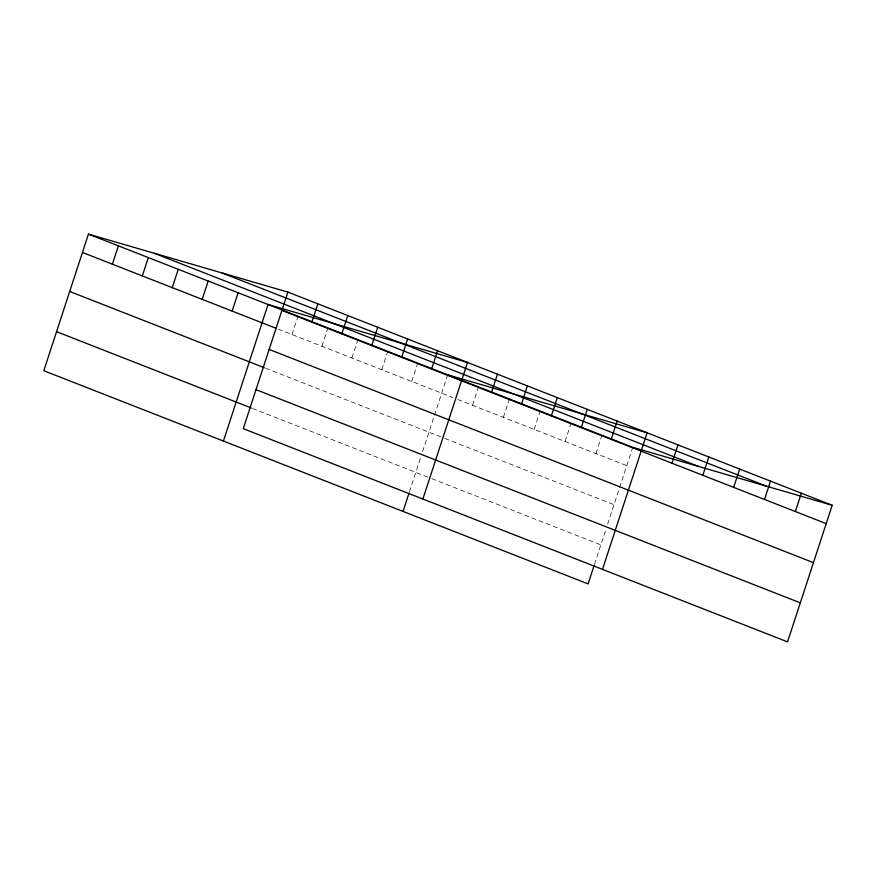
<?xml version="1.0" encoding="UTF-8"?>
<svg xmlns="http://www.w3.org/2000/svg" width="876" height="876" viewBox="0 0 876 876"><rect width="100%" height="100%" fill="white"/><g stroke="black" fill="none" stroke-linecap="round" stroke-linejoin="round"><path stroke-width="0.66" stroke-dasharray="4.38 3.29" d="M292.004 334.544L297.993 316.214M321.941 346.272L327.931 327.942M351.878 357.999L357.868 339.669M381.816 369.727L387.805 351.385M411.753 381.443L417.743 363.113M409.42 491.907L420.885 456.834M422.571 451.644L434.036 416.582M434.463 415.29L447.68 374.84M472.536 405.249L478.526 386.918M503.371 417.337L509.372 399.007M534.218 429.415L540.207 411.085M565.064 441.493L571.053 423.163M595.91 453.582L601.9 435.241M594.476 564.396L605.94 529.323M607.637 524.133L632.746 447.329M278.283 329.168L452.793 397.518M457.732 399.456L626.756 465.66M265.527 368.194L443.738 437.989M444.975 438.471L613.999 504.675M252.387 408.391L430.598 478.197M431.835 478.679L600.859 544.883"/><path stroke-width="1.31" d="M287.897 292.102L243.254 428.671L787.557 641.867L832.2 505.288L287.897 292.102L88.443 234.133L43.8 370.712L588.103 583.898L594.059 565.688M112.38 264.191L118.38 245.86M142.317 275.918L148.318 257.588M172.254 287.646L178.255 269.315M202.192 299.373L208.192 281.043M232.129 311.1L238.119 292.759M223.424 441.066L268.056 304.487L467.521 362.445L422.878 499.024M311.845 322.16L317.835 303.819M341.782 333.876L347.772 315.546M371.72 345.604L377.709 327.274M401.657 357.331L407.647 339.001M431.583 369.059L437.584 350.728M403.037 511.42L408.993 493.21M491.458 392.503L497.459 374.172M521.395 404.23L527.396 385.9M551.332 415.958L557.322 397.627M581.27 427.685L587.259 409.355M611.207 439.413L617.197 421.071M602.502 569.378L647.134 432.799L447.68 374.84M671.991 463.218L677.98 444.888M702.837 475.296L708.826 456.965M733.672 487.374L739.673 469.043M764.518 499.462L770.508 481.121M795.364 511.54L801.354 493.21M832.2 505.288L632.746 447.329L88.443 234.133M222.077 272.973L766.38 486.158M154.264 253.263L698.566 466.448M281.908 310.433L826.21 523.618M82.453 252.463L275.787 328.193M269.151 349.447L813.454 562.644M69.697 291.489L264.278 367.701M256.011 389.656L800.314 602.841M56.557 331.697L251.138 407.909"/></g></svg>
